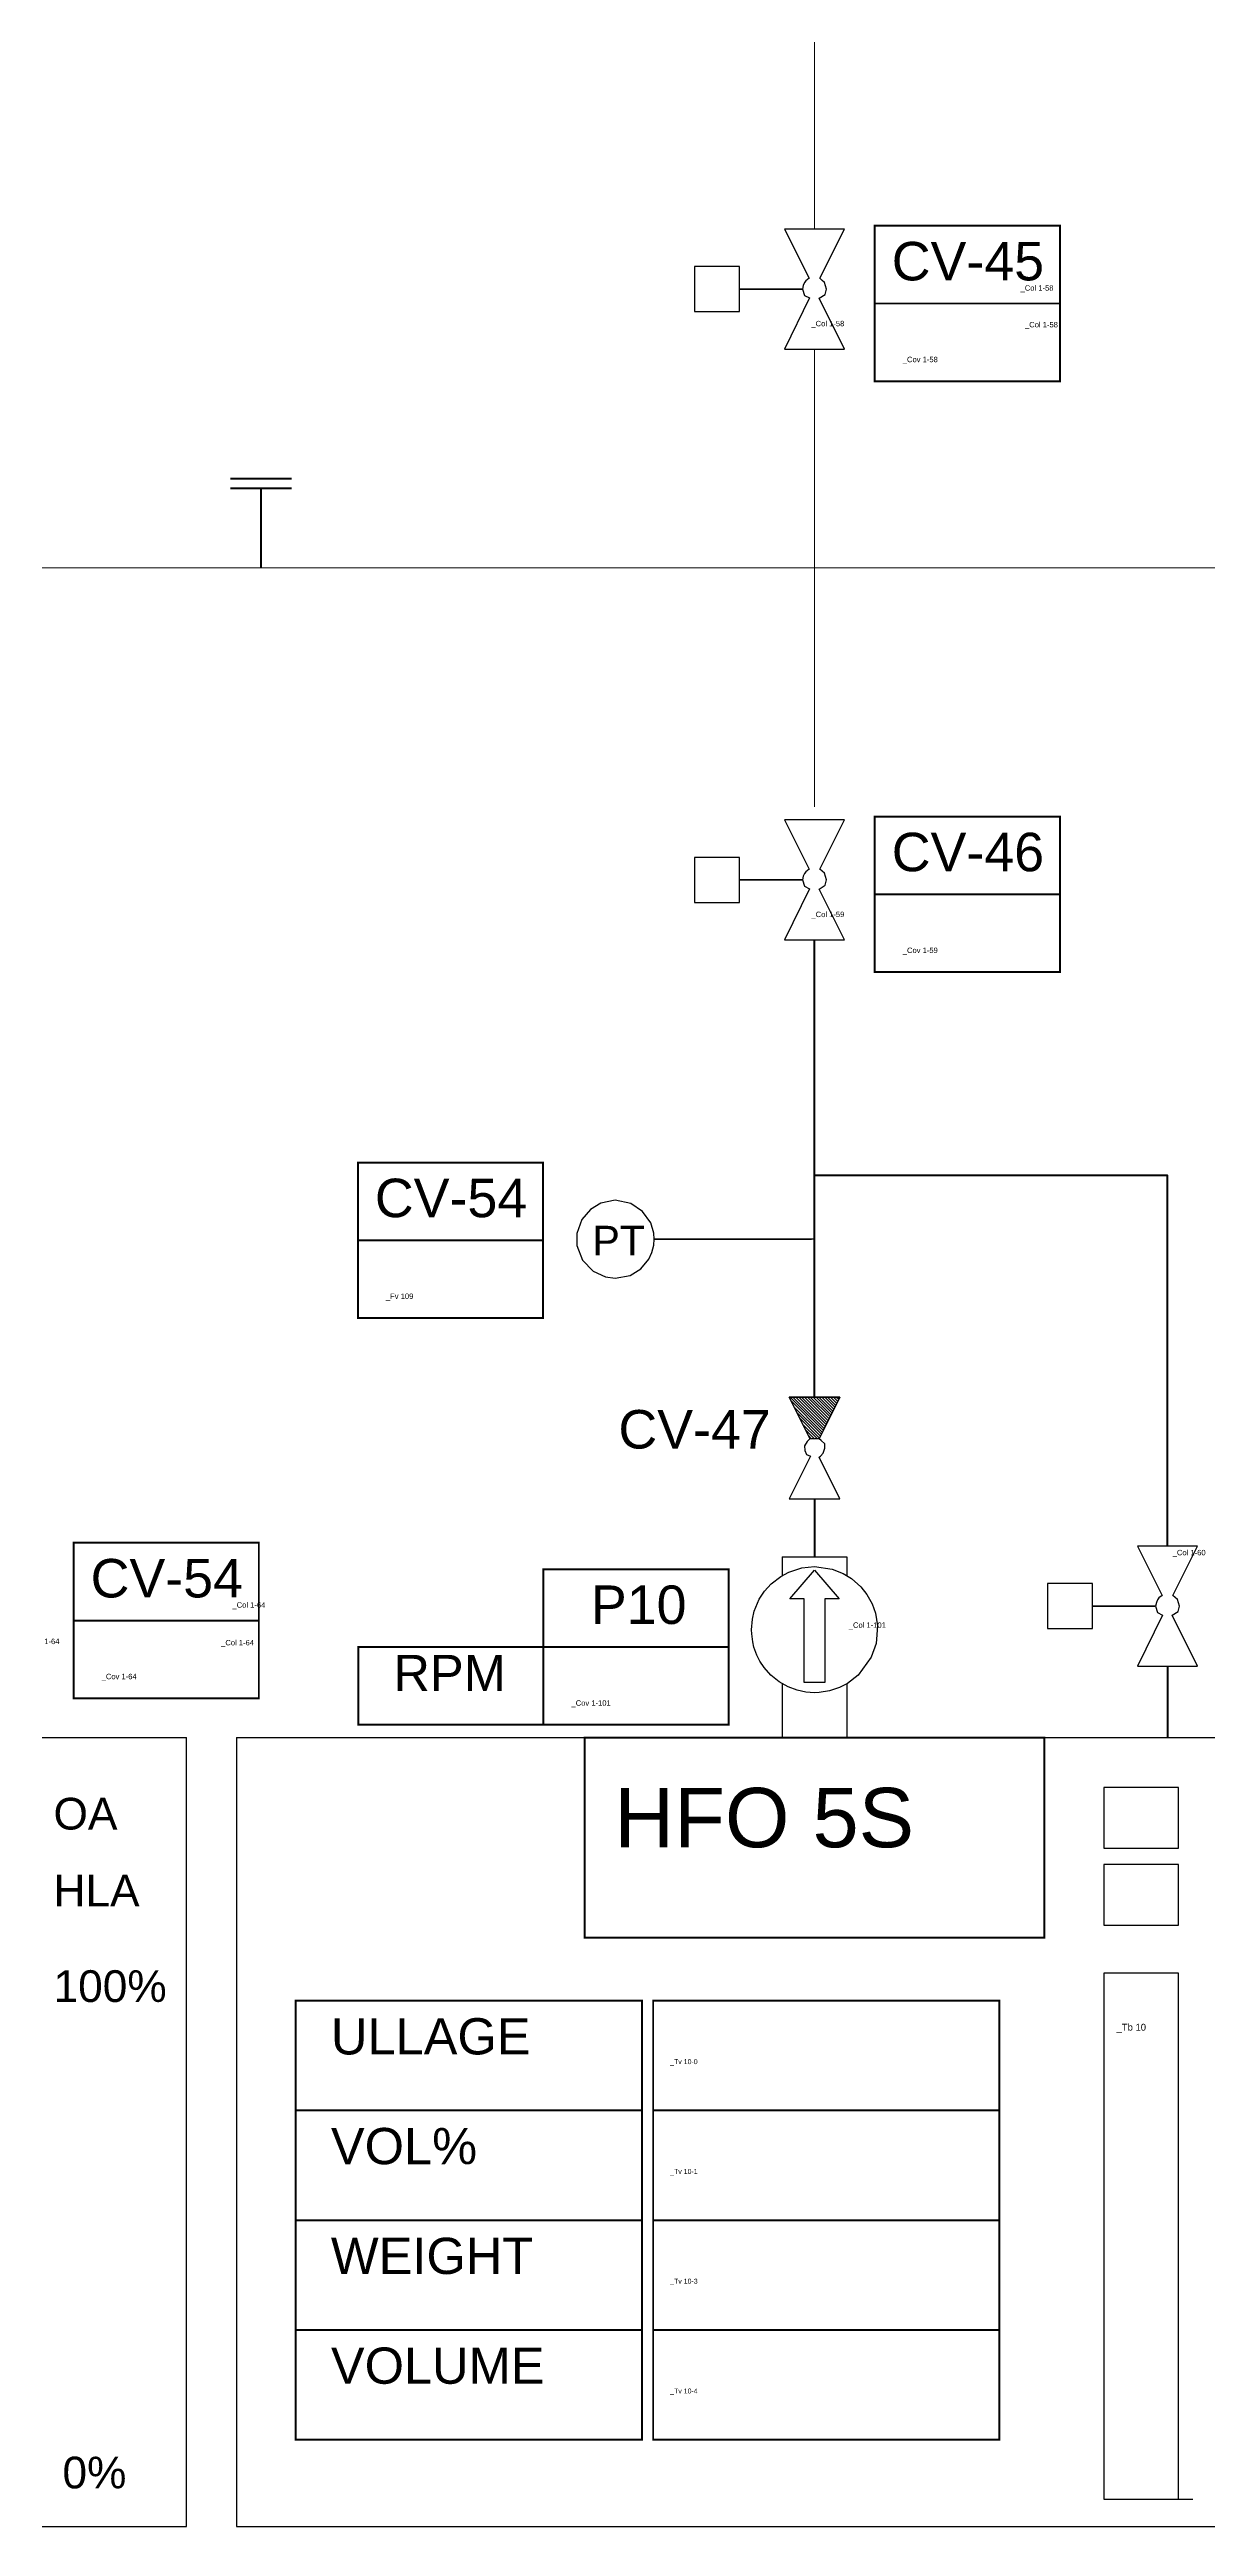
# Model space of a CAD drawing. Header units: millimetres. Extents: x 3560 to 26675, y 33959 to 46412.
# Drawn here: x 7529 to 10087, y 34807 to 40275 of the extents above; entities that cross this region are included whole.
import ezdxf
from ezdxf.enums import TextEntityAlignment as Align

# ---------------------------------------------------------------- set-up
doc = ezdxf.new("R2010")
doc.units = ezdxf.units.MM
for name, color, linetype in [('Ballast', 80, 'Continuous'), ('Bar graph', 200, 'Continuous'), ('Control valve', 11, 'Continuous'), ('Free values', 80, 'Continuous'), ('Graph', 100, 'Continuous'), ('Object fields', 21, 'Continuous'), ('Objects not controlled', 40, 'Continuous'), ('Pumps', 130, 'Continuous'), ('TEKST', 7, 'Continuous')]:
    doc.layers.add(name, color=color, linetype=linetype)
doc.layers.add('HFO lines', color=13, linetype='Continuous', lineweight=100)
for name, color, linetype, lineweight, plot in [('High Level Alarm', 30, 'Continuous', 25, False), ('Overfill Alarm', 1, 'Continuous', 25, False), ('Pressure transmitters', 30, 'Continuous', 25, False)]:
    doc.layers.add(name, color=color, linetype=linetype, lineweight=lineweight, plot=plot)
doc.styles.add('Arial', font='arial.ttf', dxfattribs={"height": 50})
doc.styles.get("Standard").update_dxf_attribs({"font": 'ARIAL.TTF'})

msp = doc.modelspace()

# ---------------------------------------------------------------- hatches: boundary and pattern name
at = {"layer": 'Objects not controlled'}
h = msp.add_hatch(dxfattribs=at)
h.set_pattern_fill('ANSI31', color=256, scale=36.0525, angle=-270)
h.set_pattern_definition([(135, (5985.2752, 25942.0678), (-3.1866209, -3.1866209), [])])
h.paths.add_polyline_path([(9162.5, 37300.1), (9208.7, 37207.8), (9228.8, 37207.8), (9274.9, 37300.1)])

# ---------------------------------------------------------------- linework, layer by layer
at = {"layer": 'Bar graph'}
msp.add_lwpolyline([(10022.7, 34867.3), (10054, 34867.3)], dxfattribs=at)
at = {"layer": 'Control valve'}
for points in [[(9284.9, 39878.8), (9152.5, 39878.8), (9206.8, 39770), (9199.4, 39764.5), (9196.4, 39760.4), (9193.9, 39754.5), (9192.2, 39746.3), (9053.1, 39746.3), (9053.1, 39796), (8953.7, 39796), (8953.7, 39696.7), (9053.1, 39696.7), (9053.1, 39746.3), (9192.2, 39746.3), (9196.3, 39732.1), (9207.4, 39726.6), (9152.5, 39613.9), (9284.9, 39613.9), (9228.8, 39726.1), (9242.4, 39734.5), (9245.2, 39746.3), (9240.9, 39760.8), (9235.7, 39765.4), (9230.5, 39770)], [(9284.9, 38574.4), (9152.5, 38574.4), (9206.8, 38465.7), (9199.4, 38460.1), (9196.4, 38456), (9193.9, 38450.1), (9192.2, 38442), (9053.1, 38442), (9053.1, 38491.6), (8953.7, 38491.6), (8953.7, 38392.3), (9053.1, 38392.3), (9053.1, 38442), (9192.2, 38442), (9196.3, 38427.8), (9207.4, 38422.2), (9152.5, 38309.5), (9284.9, 38309.5), (9228.8, 38421.7), (9242.4, 38430.1), (9245.2, 38442), (9240.9, 38456.5), (9235.7, 38461.1), (9230.5, 38465.7)], [(10064.7, 36971.3), (9932.2, 36971.3), (9986.6, 36862.5), (9979.1, 36856.9), (9976.2, 36852.8), (9973.7, 36846.9), (9971.9, 36838.8), (9832.8, 36838.8), (9832.8, 36888.5), (9733.5, 36888.5), (9733.5, 36789.1), (9832.8, 36789.1), (9832.8, 36838.8), (9971.9, 36838.8), (9976.1, 36824.6), (9987.1, 36819.1), (9932.2, 36706.3), (10064.7, 36706.3), (10008.6, 36818.5), (10022.1, 36826.9), (10024.9, 36838.8), (10020.6, 36853.3), (10015.5, 36857.9), (10010.3, 36862.5)]]:
    msp.add_lwpolyline(points, close=True, dxfattribs=at)
at = {"layer": 'Graph'}
msp.add_lwpolyline([(9857.9, 34867.2), (10022.7, 34867.2), (10022.7, 36028.1), (9857.9, 36028.1)], close=True, dxfattribs=at)
at = {"layer": 'HFO lines', "linetype": 'Continuous', "lineweight": 20}
for points in [[(9218.7, 39878.8), (9218.7, 40666.8), (9218.7, 40666.8)], [(9218.7, 38603.2), (9218.7, 39613.9)], [(14217.7, 39130.6), (6669.3, 39130.6)]]:
    msp.add_lwpolyline(points, dxfattribs=at)
at = {"layer": 'HFO lines'}
for points in [[(7928.6, 39328.1), (8063.4, 39328.1)], [(7928.6, 39306.5), (8063.4, 39306.5)], [(7996, 39130.6), (7996, 39306.5)], [(9218.7, 37300.1), (9218.7, 38309.5)], [(9998.4, 36971.3), (9998.4, 37789.4), (9218.7, 37789.4)], [(9218.7, 37075.2), (9218.7, 36947.3)], [(9998.4, 36706.3), (9998.4, 36548.6)]]:
    msp.add_lwpolyline(points, dxfattribs=at)
at = {"layer": 'High Level Alarm'}
msp.add_lwpolyline([(9857.9, 36268.4), (9857.9, 36134.7), (10022.7, 36134.7), (10022.7, 36268.4), (9857.9, 36268.4)], close=True, dxfattribs=at)
at = {"layer": 'Object fields', "const_width": 4.38}
for points in [[(9760.8, 39886.1), (9351.7, 39886.1), (9351.7, 39714.4), (9760.8, 39714.4), (9760.8, 39886.1)], [(9760.8, 39714.4), (9351.7, 39714.4), (9351.7, 39542.7), (9760.8, 39542.7), (9760.8, 39714.4)], [(9760.8, 38581.7), (9351.7, 38581.7), (9351.7, 38410), (9760.8, 38410), (9760.8, 38581.7)], [(9760.8, 38410), (9351.7, 38410), (9351.7, 38238.4), (9760.8, 38238.4), (9760.8, 38410)], [(8619, 37818), (8209.9, 37818), (8209.9, 37646.3), (8619, 37646.3), (8619, 37818)], [(8619, 37646.3), (8209.9, 37646.3), (8209.9, 37474.7), (8619, 37474.7), (8619, 37646.3)], [(7991.1, 36978.5), (7582, 36978.5), (7582, 36806.9), (7991.1, 36806.9), (7991.1, 36978.5)], [(9029, 36920), (8619.9, 36920), (8619.9, 36748.3), (9029, 36748.3), (9029, 36920)], [(7991.1, 36806.9), (7582, 36806.9), (7582, 36635.2), (7991.1, 36635.2), (7991.1, 36806.9)], [(8619.9, 36748.3), (8210.8, 36748.3), (8210.8, 36576.7), (8619.9, 36576.7), (8619.9, 36748.3)], [(9029, 36748.3), (8619.9, 36748.3), (8619.9, 36576.7), (9029, 36576.7), (9029, 36748.3)], [(9726.5, 36548.6), (8710.9, 36548.6), (8710.9, 36106.9), (9726.5, 36106.9), (9726.5, 36548.6)], [(8837.3, 35967.7), (8072.7, 35967.7), (8072.7, 35725.3), (8837.3, 35725.3), (8837.3, 35967.7)], [(9626.9, 35967.7), (8862.2, 35967.7), (8862.2, 35725.3), (9626.9, 35725.3), (9626.9, 35967.7)], [(8837.3, 35725.3), (8072.7, 35725.3), (8072.7, 35482.9), (8837.3, 35482.9), (8837.3, 35725.3)], [(9626.9, 35725.3), (8862.2, 35725.3), (8862.2, 35482.9), (9626.9, 35482.9), (9626.9, 35725.3)], [(8837.3, 35482.9), (8072.7, 35482.9), (8072.7, 35240.6), (8837.3, 35240.6), (8837.3, 35482.9)], [(9626.9, 35482.9), (8862.2, 35482.9), (8862.2, 35240.6), (9626.9, 35240.6), (9626.9, 35482.9)], [(8837.3, 35240.6), (8072.7, 35240.6), (8072.7, 34998.2), (8837.3, 34998.2), (8837.3, 35240.6)], [(9626.9, 35240.6), (8862.2, 35240.6), (8862.2, 34998.2), (9626.9, 34998.2), (9626.9, 35240.6)]]:
    msp.add_lwpolyline(points, dxfattribs=at)
at = {"layer": 'Object fields'}
for points in [[(5392.3, 36548.6), (5392.3, 34806.9), (7831.3, 34806.9), (7831.3, 36548.6)], [(5392.3, 36548.6), (7831.3, 36548.6)], [(7941.7, 36548.6), (7941.7, 34806.9), (10380.7, 34806.9), (10380.7, 36548.6)], [(7941.7, 36548.6), (10380.7, 36548.6)]]:
    msp.add_lwpolyline(points, dxfattribs=at)
at = {"layer": 'Objects not controlled'}
msp.add_lwpolyline([(9274.9, 37300.1), (9162.5, 37300.1), (9208.6, 37207.8), (9202.5, 37202), (9196.8, 37192.6), (9196.9, 37182.1), (9201.1, 37173.6), (9209.6, 37169.4), (9162.5, 37075.2), (9274.9, 37075.2), (9228.8, 37167.5), (9231.9, 37169.8), (9237.4, 37176.1), (9241.2, 37187.7), (9241.2, 37196.7), (9233.1, 37204), (9228.8, 37207.8), (9234.5, 37219.2), (9243.2, 37236.7), (9251.9, 37254), (9274.9, 37300.1)], dxfattribs=at)
msp.add_lwpolyline([(9228.8, 37207.8), (9208.7, 37207.8), (9162.5, 37300.1), (9274.9, 37300.1), (9228.8, 37207.8)], close=True, dxfattribs=at)
at = {"layer": 'Overfill Alarm'}
msp.add_lwpolyline([(9857.9, 36438.2), (9857.9, 36304.5), (10022.7, 36304.5), (10022.7, 36438.2), (9857.9, 36438.2)], close=True, dxfattribs=at)
at = {"layer": 'Pressure transmitters'}
msp.add_lwpolyline([(9218.7, 37648.6), (8864.6, 37648.6), (8863.5, 37662.4), (8856.7, 37684.7), (8838.6, 37710.2), (8813.1, 37727.4), (8778.6, 37734.6), (8746.3, 37728.3), (8723.4, 37714.6), (8704.3, 37692.1), (8693.5, 37661.2), (8693.6, 37635), (8705.9, 37602.5), (8729.6, 37577.8), (8756.9, 37565.3), (8778.6, 37562.5), (8811.2, 37568.9), (8834.9, 37583.5), (8852.4, 37604.4), (8859.4, 37619), (8863.6, 37635.3), (8864.6, 37648.6), (9211.9, 37648.6)], dxfattribs=at)
at = {"layer": 'Pumps'}
msp.add_lwpolyline([(9218.7, 36647.5), (9199.6, 36648.8), (9180, 36652.9), (9160.1, 36660.4), (9140.4, 36671.6), (9122, 36686.5), (9107.5, 36702.9), (9098.1, 36717), (9091.2, 36730.6), (9084.9, 36748), (9082.1, 36759.9), (9079.8, 36777.2), (9079.1, 36786.7), (9081.4, 36810), (9085.6, 36827.6), (9096.7, 36853.7), (9108.2, 36871.4), (9123.2, 36888), (9143.9, 36904.1), (9161.6, 36913.7), (9190.6, 36923.1), (9218.7, 36925.9), (9257.7, 36920.4), (9281.9, 36910.8), (9300.1, 36899.6), (9320.7, 36881.5), (9334.2, 36864.5), (9345.7, 36843.8), (9353, 36823.5), (9357.7, 36795.5), (9354.5, 36755.9), (9344.1, 36726.1), (9314.9, 36686.1), (9291.8, 36668.2), (9273.9, 36658.9), (9251.5, 36651.4), (9229.2, 36647.9), (9218.7, 36647.5)], close=True, dxfattribs=at)
for points in [[(9147.4, 36947.3), (9147.4, 36906)], [(9147.4, 36947.3), (9290, 36947.3)], [(9196.1, 36669.8), (9196.1, 36854.8), (9164.1, 36854.8), (9218.7, 36918.1), (9273.3, 36854.8), (9241.3, 36854.8), (9241.3, 36669.8), (9196.1, 36669.8)], [(9290, 36947.3), (9290, 36905.8)], [(9147.4, 36667.6), (9147.4, 36548.6)], [(9290, 36667.2), (9290, 36548.6)], [(9147.4, 36548.6), (9290, 36548.6)]]:
    msp.add_lwpolyline(points, dxfattribs=at)

# ---------------------------------------------------------------- texts
at = {"layer": 'Ballast', "linetype": 'Continuous', "style": 'Arial'}
for s, p in [('_Col 1-58', (9673.8, 39742.7)), ('_Col 1-58', (9211.8, 39664.1)), ('_Col 1-58', (9683.6, 39661.7)), ('_Cov 1-58', (9413.6, 39584.8)), ('_Col 1-59', (9211.8, 38359.8)), ('_Cov 1-59', (9413.6, 38280.5)), ('_Fv 109', (8271.8, 37516.8)), ('_Col 1-60', (10009.9, 36950.9)), ('_Col 1-64', (7932.8, 36835.3)), ('_Col 1-101', (9294.3, 36790.8)), ('_Col 1-64', (7478, 36754.8)), ('_Col 1-64', (7907.8, 36752.1)), ('_Cov 1-64', (7643.9, 36677.3)), ('_Cov 1-101', (8681.8, 36618.8))]:
    msp.add_text(s, height=12, dxfattribs=at).set_placement(p)
at = {"layer": 'Ballast', "linetype": 'Continuous', "width": 304.767, "attachment_point": 1, "style": 'Arial'}
for s, insert, char_height in [('CV-45', (9389.2, 39850.4), 85), ('CV-46', (9389.2, 38546), 85), ('CV-54', (8247.4, 37782.3), 85), ('PT', (8728, 37678.3), 65), ('CV-47', (8785.4, 37271.6), 85), ('CV-54', (7619.5, 36942.8), 85), ('P10', (8724.6, 36884.3), 85)]:
    msp.add_mtext(s, dxfattribs=dict(at, insert=insert, char_height=char_height))
at = {"layer": 'Bar graph', "linetype": 'Continuous', "style": 'Arial'}
msp.add_text('_Tb 10', height=15, dxfattribs=at).set_placement((9885.7, 35909.1, 0), align=Align.MIDDLE_LEFT)
at = {"layer": 'Free values', "linetype": 'Continuous', "style": 'Arial'}
for s, p in [('_Tv 10-0', (8899.8, 35827.6, -0.1)), ('_Tv 10-1', (8899.8, 35585.2, -0.1)), ('_Tv 10-3', (8899.8, 35342.9, -0.1)), ('_Tv 10-4', (8899.8, 35100.5, -0.1))]:
    msp.add_text(s, height=11, dxfattribs=at).set_placement(p)
at = {"layer": 'TEKST', "attachment_point": 1}
for s, width, insert, char_height in [('RPM', 1005.08, (8288.4, 36731.1), 80), ('HFO 5S', 1005.08, (8776.3, 36437.5), 131.25), ('OA', 150, (7537.5, 36415.5), 70), ('HLA', 150, (7537.5, 36245.8), 70), ('100%', 150, (7537.5, 36034.8), 70), ('ULLAGE', 1005.08, (8150.3, 35929), 80), ('VOL%', 1005.08, (8150.3, 35686.7), 80), ('WEIGHT', 1005.08, (8150.3, 35444.3), 80), ('VOLUME', 1005.08, (8150.3, 35202), 80), ('0%', 150, (7557.3, 34961), 70)]:
    msp.add_mtext_dynamic_manual_height_columns(s, width=width, gutter_width=12.5, heights=[0], dxfattribs=dict(at, insert=insert, char_height=char_height))

doc.saveas('drawing.dxf')
